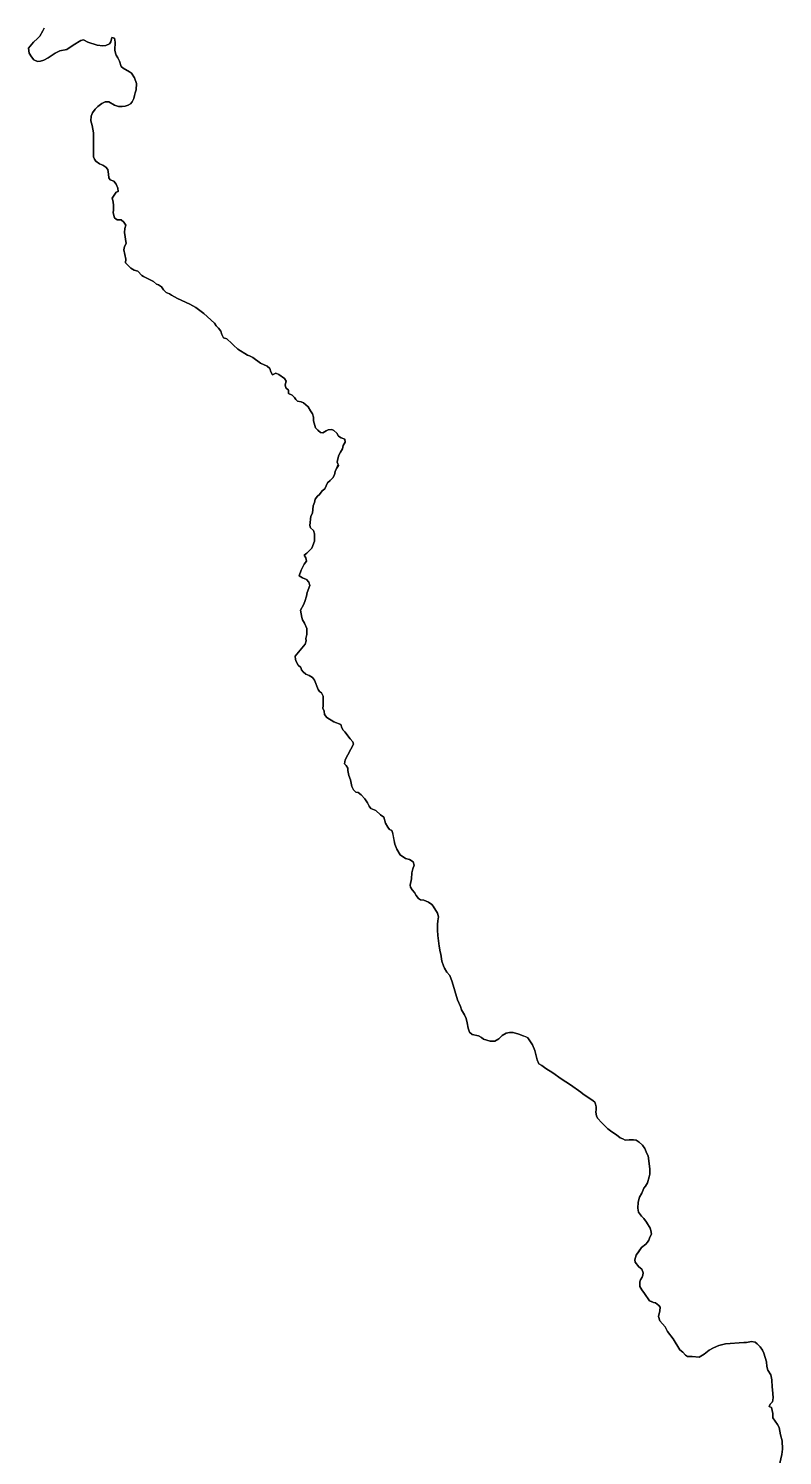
# Model space of a CAD drawing. Extents: x -74 to -34.8, y -33.8 to 5.3.
# Drawn here: x -53.546 to -52.497, y -0.732 to 1.256 of the extents above; entities that cross this region are included whole.
import ezdxf

# ---------------------------------------------------------------- set-up
doc = ezdxf.new("R2010")
doc.units = 0
doc.header["$LTSCALE"] = 2
doc.layers.add('UFEBRASIL', color=7, linetype='Continuous')

msp = doc.modelspace()

# ---------------------------------------------------------------- linework, layer by layer
at = {"layer": 'UFEBRASIL'}
for points in [[(-53.5247, 1.2566), (-53.5263, 1.2528), (-53.5306, 1.2453), (-53.5338, 1.2419), (-53.5393, 1.2368), (-53.5463, 1.2285), (-53.5453, 1.2215), (-53.5424, 1.2167), (-53.539, 1.2124), (-53.5339, 1.2102), (-53.5299, 1.2103), (-53.5252, 1.2117), (-53.5189, 1.215), (-53.5091, 1.2217), (-53.503, 1.2247), (-53.493, 1.2267), (-53.4844, 1.2329), (-53.4737, 1.2393), (-53.4699, 1.24), (-53.4637, 1.2368), (-53.4509, 1.2327), (-53.4429, 1.2319), (-53.4388, 1.2321), (-53.4337, 1.2345), (-53.432, 1.2375), (-53.4305, 1.2433), (-53.4265, 1.2427), (-53.4256, 1.2368), (-53.4261, 1.2259), (-53.4253, 1.2215), (-53.4242, 1.2188), (-53.4219, 1.2153), (-53.4197, 1.2106), (-53.4174, 1.2028), (-53.4147, 1.2006), (-53.4057, 1.1958), (-53.403, 1.1939), (-53.3987, 1.1872), (-53.3961, 1.1793), (-53.3968, 1.1704), (-53.398, 1.1665), (-53.3989, 1.1624), (-53.3999, 1.1584), (-53.4021, 1.154), (-53.4044, 1.1512), (-53.4075, 1.149), (-53.4121, 1.1476), (-53.4161, 1.1472), (-53.4213, 1.1474), (-53.4266, 1.1493), (-53.4347, 1.1537), (-53.4398, 1.1537), (-53.4444, 1.1513), (-53.4499, 1.1471), (-53.4534, 1.1436), (-53.4572, 1.1383), (-53.4592, 1.1337), (-53.4595, 1.1275), (-53.4577, 1.1206), (-53.4559, 1.1104), (-53.4558, 1.0774), (-53.4545, 1.0741), (-53.4527, 1.0712), (-53.4474, 1.0673), (-53.4428, 1.0658), (-53.4387, 1.0629), (-53.436, 1.0596), (-53.435, 1.0532), (-53.4347, 1.048), (-53.4326, 1.0451), (-53.4275, 1.0433), (-53.4246, 1.039), (-53.4223, 1.0337), (-53.4214, 1.0289), (-53.4242, 1.0279), (-53.4262, 1.0254), (-53.4299, 1.0198), (-53.4284, 1.0145), (-53.4281, 1.0095), (-53.4282, 1.0035), (-53.4285, 0.9993), (-53.4268, 0.9924), (-53.4228, 0.9894), (-53.4175, 0.9893), (-53.4136, 0.9862), (-53.4108, 0.982), (-53.4122, 0.9772), (-53.4128, 0.9717), (-53.4107, 0.9566), (-53.413, 0.9523), (-53.4137, 0.9474), (-53.411, 0.9345), (-53.4115, 0.9293), (-53.4038, 0.9223), (-53.3995, 0.9192), (-53.3944, 0.9177), (-53.3887, 0.9121), (-53.3862, 0.9105), (-53.3724, 0.9035), (-53.3682, 0.8998), (-53.3655, 0.8987), (-53.3614, 0.8961), (-53.3585, 0.8917), (-53.3549, 0.8883), (-53.3502, 0.8865), (-53.3476, 0.8847), (-53.3389, 0.88), (-53.322, 0.872), (-53.3136, 0.8672), (-53.3023, 0.859), (-53.2875, 0.8457), (-53.2853, 0.8417), (-53.2819, 0.8385), (-53.2787, 0.8343), (-53.2773, 0.8295), (-53.2748, 0.8249), (-53.2705, 0.8236), (-53.2632, 0.8172), (-53.2611, 0.8146), (-53.2551, 0.8092), (-53.2418, 0.8011), (-53.239, 0.8001), (-53.2343, 0.7976), (-53.2237, 0.7898), (-53.2144, 0.7857), (-53.2105, 0.7823), (-53.2093, 0.7776), (-53.207, 0.7733), (-53.2024, 0.7758), (-53.1982, 0.7742), (-53.1903, 0.7684), (-53.1876, 0.7645), (-53.1891, 0.7598), (-53.1885, 0.7552), (-53.1845, 0.7522), (-53.1846, 0.7475), (-53.1795, 0.7454), (-53.1762, 0.7417), (-53.1745, 0.7391), (-53.172, 0.737), (-53.1668, 0.7358), (-53.1639, 0.7345), (-53.1574, 0.7291), (-53.1541, 0.7233), (-53.1511, 0.7194), (-53.1498, 0.7145), (-53.1498, 0.7095), (-53.1469, 0.6998), (-53.1439, 0.6963), (-53.1399, 0.6931), (-53.1369, 0.6929), (-53.1321, 0.6957), (-53.1293, 0.6971), (-53.1241, 0.6974), (-53.1214, 0.696), (-53.1172, 0.6921), (-53.1152, 0.6881), (-53.1112, 0.6856), (-53.1063, 0.684), (-53.1057, 0.6795), (-53.1086, 0.6752), (-53.1093, 0.6703), (-53.1121, 0.6659), (-53.1144, 0.6616), (-53.1159, 0.6566), (-53.1167, 0.652), (-53.1152, 0.647), (-53.1177, 0.6429), (-53.1195, 0.6388), (-53.1205, 0.634), (-53.1227, 0.6301), (-53.1264, 0.6262), (-53.1303, 0.623), (-53.1341, 0.6147), (-53.1376, 0.6117), (-53.1416, 0.607), (-53.1441, 0.6045), (-53.1473, 0.6003), (-53.1485, 0.5956), (-53.1502, 0.591), (-53.1513, 0.5808), (-53.1535, 0.5765), (-53.1548, 0.5634), (-53.154, 0.5606), (-53.15, 0.5565), (-53.1482, 0.5521), (-53.1484, 0.5417), (-53.1521, 0.5319), (-53.159, 0.5253), (-53.1627, 0.5225), (-53.1603, 0.5184), (-53.1596, 0.5138), (-53.1626, 0.5096), (-53.1668, 0.5012), (-53.1698, 0.4937), (-53.1651, 0.4906), (-53.1595, 0.4882), (-53.1562, 0.4846), (-53.1551, 0.4802), (-53.1585, 0.4705), (-53.1595, 0.4653), (-53.162, 0.4576), (-53.1639, 0.4529), (-53.1677, 0.4457), (-53.166, 0.4354), (-53.1652, 0.4322), (-53.1624, 0.4276), (-53.1592, 0.4203), (-53.1591, 0.4119), (-53.1605, 0.4064), (-53.1599, 0.403), (-53.1612, 0.3985), (-53.1753, 0.3817), (-53.175, 0.3771), (-53.174, 0.3743), (-53.1711, 0.3692), (-53.1674, 0.3658), (-53.1664, 0.3626), (-53.1643, 0.36), (-53.1603, 0.3563), (-53.1558, 0.3546), (-53.1513, 0.3519), (-53.1485, 0.3484), (-53.1434, 0.335), (-53.1416, 0.3326), (-53.1388, 0.3305), (-53.1365, 0.326), (-53.1362, 0.3126), (-53.1366, 0.3092), (-53.1348, 0.3051), (-53.1344, 0.3002), (-53.1314, 0.2962), (-53.1216, 0.29), (-53.1119, 0.2865), (-53.1102, 0.2818), (-53.1084, 0.2783), (-53.1061, 0.2762), (-53.0986, 0.2663), (-53.0949, 0.2622), (-53.0941, 0.259), (-53.1059, 0.2373), (-53.1064, 0.2317), (-53.1044, 0.2295), (-53.1022, 0.2256), (-53.1021, 0.2223), (-53.1005, 0.2154), (-53.0985, 0.2092), (-53.0962, 0.2002), (-53.0943, 0.1953), (-53.0907, 0.1921), (-53.0877, 0.1919), (-53.0834, 0.1886), (-53.0785, 0.1829), (-53.0746, 0.1774), (-53.0724, 0.1725), (-53.0701, 0.1695), (-53.0632, 0.1667), (-53.0567, 0.1606), (-53.0521, 0.1573), (-53.0495, 0.149), (-53.0463, 0.1433), (-53.0441, 0.1403), (-53.0409, 0.1386), (-53.0396, 0.136), (-53.0387, 0.131), (-53.0365, 0.1198), (-53.034, 0.1129), (-53.0293, 0.1047), (-53.0217, 0.0999), (-53.016, 0.0985), (-53.0111, 0.095), (-53.0099, 0.0904), (-53.0117, 0.0853), (-53.013, 0.0799), (-53.0136, 0.0713), (-53.0151, 0.0628), (-53.015, 0.0597), (-53.0126, 0.0559), (-53.0094, 0.0526), (-53.0069, 0.0481), (-53.0037, 0.0439), (-53.0009, 0.0422), (-52.996, 0.0417), (-52.9895, 0.0388), (-52.9852, 0.0356), (-52.9834, 0.0334), (-52.9773, 0.0238), (-52.9759, 0.0185), (-52.9769, 0.0128), (-52.9774, 0.0079), (-52.977, 0.0029), (-52.9773, -0.0003), (-52.9768, -0.0076), (-52.9751, -0.0224), (-52.9735, -0.0304), (-52.9726, -0.0335), (-52.971, -0.0431), (-52.969, -0.0498), (-52.9676, -0.0529), (-52.964, -0.0587), (-52.96, -0.0632), (-52.9567, -0.072), (-52.9533, -0.0845), (-52.9492, -0.0971), (-52.9452, -0.1064), (-52.9437, -0.1111), (-52.9396, -0.1181), (-52.9373, -0.1232), (-52.9359, -0.1291), (-52.9346, -0.1368), (-52.9327, -0.1423), (-52.9288, -0.1456), (-52.9202, -0.1473), (-52.9159, -0.1496), (-52.9131, -0.1517), (-52.904, -0.1549), (-52.8976, -0.1545), (-52.8917, -0.1513), (-52.8871, -0.147), (-52.8818, -0.1437), (-52.8768, -0.1428), (-52.8717, -0.1427), (-52.8641, -0.1448), (-52.8579, -0.1474), (-52.8546, -0.1483), (-52.8515, -0.1502), (-52.8448, -0.1597), (-52.8416, -0.1678), (-52.8386, -0.1808), (-52.8361, -0.1861), (-52.8318, -0.1886), (-52.8265, -0.1927), (-52.8165, -0.1986), (-52.8052, -0.2071), (-52.792, -0.2155), (-52.7776, -0.2256), (-52.775, -0.2279), (-52.7604, -0.2376), (-52.7584, -0.2397), (-52.7573, -0.2424), (-52.7565, -0.2461), (-52.7564, -0.25), (-52.7568, -0.2534), (-52.756, -0.2588), (-52.7544, -0.2622), (-52.7486, -0.2684), (-52.7402, -0.2766), (-52.7346, -0.2808), (-52.728, -0.2851), (-52.7228, -0.2895), (-52.7194, -0.2909), (-52.7162, -0.2927), (-52.7105, -0.2921), (-52.7045, -0.2922), (-52.7009, -0.2928), (-52.6964, -0.2954), (-52.6918, -0.2997), (-52.6888, -0.3041), (-52.6859, -0.3114), (-52.6842, -0.3143), (-52.6817, -0.3326), (-52.6818, -0.34), (-52.6826, -0.3436), (-52.6851, -0.3522), (-52.6875, -0.3567), (-52.6899, -0.3597), (-52.6928, -0.3663), (-52.696, -0.372), (-52.698, -0.3791), (-52.6986, -0.3872), (-52.6973, -0.3929), (-52.6935, -0.3986), (-52.69, -0.4019), (-52.6862, -0.4067), (-52.6811, -0.4151), (-52.6801, -0.4183), (-52.6792, -0.4237), (-52.6816, -0.4279), (-52.683, -0.4317), (-52.6848, -0.4346), (-52.6872, -0.4377), (-52.6931, -0.4422), (-52.6981, -0.4493), (-52.7007, -0.4529), (-52.7027, -0.4592), (-52.7019, -0.4625), (-52.697, -0.4691), (-52.693, -0.4722), (-52.691, -0.4772), (-52.6914, -0.4805), (-52.6925, -0.4836), (-52.6947, -0.487), (-52.6958, -0.4901), (-52.6954, -0.4964), (-52.6926, -0.5012), (-52.6893, -0.506), (-52.6822, -0.5163), (-52.6767, -0.5186), (-52.6736, -0.5194), (-52.669, -0.5227), (-52.6673, -0.5251), (-52.6677, -0.5303), (-52.6698, -0.5382), (-52.6678, -0.5441), (-52.6603, -0.5527), (-52.6569, -0.5591), (-52.6492, -0.5693), (-52.64, -0.5849), (-52.6357, -0.588), (-52.6319, -0.5919), (-52.6292, -0.5938), (-52.6228, -0.5941), (-52.613, -0.5949), (-52.606, -0.5907), (-52.5989, -0.5851), (-52.593, -0.5817), (-52.5858, -0.5786), (-52.5763, -0.5764), (-52.551, -0.5747), (-52.5472, -0.5747), (-52.54, -0.5731), (-52.5352, -0.5741), (-52.5323, -0.5764), (-52.5281, -0.5803), (-52.525, -0.5853), (-52.5232, -0.5891), (-52.5193, -0.6015), (-52.519, -0.608), (-52.5175, -0.6131), (-52.5132, -0.6196), (-52.512, -0.6266), (-52.5116, -0.6365), (-52.5112, -0.6399), (-52.5101, -0.6514), (-52.511, -0.6569), (-52.5143, -0.6606), (-52.5158, -0.6636), (-52.5125, -0.6651), (-52.5107, -0.6733), (-52.5104, -0.6792), (-52.504, -0.6886), (-52.5017, -0.6928), (-52.4997, -0.703), (-52.4974, -0.7113), (-52.4972, -0.7229), (-52.4979, -0.7307), (-52.5018, -0.7468)], [(-52.5018, -0.7468), (-52.4979, -0.7307), (-52.4972, -0.7229), (-52.4974, -0.7113), (-52.4997, -0.703), (-52.5017, -0.6928), (-52.504, -0.6886), (-52.5104, -0.6792), (-52.5107, -0.6733), (-52.5125, -0.6651), (-52.5158, -0.6636), (-52.5143, -0.6606), (-52.511, -0.6569), (-52.5101, -0.6514), (-52.5112, -0.6399), (-52.5116, -0.6365), (-52.512, -0.6266), (-52.5132, -0.6196), (-52.5175, -0.6131), (-52.519, -0.608), (-52.5193, -0.6015), (-52.5232, -0.5891), (-52.525, -0.5853), (-52.5281, -0.5803), (-52.5323, -0.5764), (-52.5352, -0.5741), (-52.54, -0.5731), (-52.5472, -0.5747), (-52.551, -0.5747), (-52.5698, -0.576), (-52.5763, -0.5764), (-52.5858, -0.5786), (-52.593, -0.5817), (-52.5989, -0.5851), (-52.606, -0.5907), (-52.613, -0.5949), (-52.6228, -0.5941), (-52.6292, -0.5938), (-52.6319, -0.5919), (-52.6357, -0.588), (-52.64, -0.5849), (-52.6492, -0.5693), (-52.6569, -0.5591), (-52.6603, -0.5527), (-52.6678, -0.5441), (-52.6698, -0.5382), (-52.6677, -0.5303), (-52.6673, -0.5251), (-52.669, -0.5227), (-52.6736, -0.5194), (-52.6767, -0.5186), (-52.6792, -0.5175), (-52.6822, -0.5163), (-52.6893, -0.506), (-52.6926, -0.5012), (-52.6954, -0.4964), (-52.6958, -0.4901), (-52.6947, -0.487), (-52.6925, -0.4836), (-52.6914, -0.4805), (-52.691, -0.4772), (-52.693, -0.4722), (-52.697, -0.4691), (-52.7019, -0.4625), (-52.7027, -0.4592), (-52.7007, -0.4529), (-52.6931, -0.4422), (-52.6872, -0.4377), (-52.6848, -0.4346), (-52.683, -0.4317), (-52.6816, -0.4279), (-52.6792, -0.4237), (-52.6801, -0.4183), (-52.6811, -0.4151), (-52.6862, -0.4067), (-52.69, -0.4019), (-52.6935, -0.3986), (-52.6973, -0.3929), (-52.6986, -0.3872), (-52.698, -0.3791), (-52.696, -0.372), (-52.6928, -0.3663), (-52.6899, -0.3597), (-52.6875, -0.3567), (-52.6851, -0.3522), (-52.6826, -0.3436), (-52.6818, -0.34), (-52.6817, -0.3326), (-52.6842, -0.3143), (-52.6859, -0.3114), (-52.6888, -0.3041), (-52.6918, -0.2997), (-52.6964, -0.2954), (-52.7009, -0.2928), (-52.7045, -0.2922), (-52.7105, -0.2921), (-52.7162, -0.2927), (-52.7194, -0.2909), (-52.7228, -0.2895), (-52.728, -0.2851), (-52.7346, -0.2808), (-52.7402, -0.2766), (-52.7486, -0.2684), (-52.7544, -0.2622), (-52.756, -0.2588), (-52.7568, -0.2534), (-52.7564, -0.25), (-52.7565, -0.2461), (-52.7573, -0.2424), (-52.7584, -0.2397), (-52.7604, -0.2376), (-52.775, -0.2279), (-52.7776, -0.2256), (-52.792, -0.2155), (-52.8052, -0.2071), (-52.8165, -0.1986), (-52.8265, -0.1927), (-52.8318, -0.1886), (-52.8361, -0.1861), (-52.8386, -0.1808), (-52.8416, -0.1678), (-52.8448, -0.1597), (-52.8515, -0.1502), (-52.8556, -0.1481), (-52.8579, -0.1474), (-52.8641, -0.1448), (-52.8717, -0.1427), (-52.8768, -0.1428), (-52.8818, -0.1437), (-52.8871, -0.147), (-52.8917, -0.1513), (-52.8976, -0.1545), (-52.904, -0.1549), (-52.9131, -0.1517), (-52.9159, -0.1496), (-52.9202, -0.1473), (-52.9288, -0.1456), (-52.9327, -0.1423), (-52.9346, -0.1368), (-52.9359, -0.1291), (-52.9373, -0.1232), (-52.9396, -0.1181), (-52.9437, -0.1111), (-52.9452, -0.1064), (-52.9492, -0.0971), (-52.9533, -0.0845), (-52.9567, -0.072), (-52.96, -0.0632), (-52.964, -0.0587), (-52.9676, -0.0529), (-52.969, -0.0498), (-52.971, -0.0431), (-52.9726, -0.0335), (-52.9735, -0.0304), (-52.9751, -0.0224), (-52.9768, -0.0076), (-52.9773, -0.0003), (-52.977, 0.0029), (-52.9774, 0.0079), (-52.9769, 0.0128), (-52.9759, 0.0185), (-52.9773, 0.0238), (-52.9834, 0.0334), (-52.9852, 0.0356), (-52.9895, 0.0388), (-52.996, 0.0417), (-53.0009, 0.0422), (-53.0037, 0.0439), (-53.0069, 0.0481), (-53.0094, 0.0526), (-53.0126, 0.0559), (-53.015, 0.0597), (-53.0151, 0.0628), (-53.0136, 0.0713), (-53.013, 0.0799), (-53.0117, 0.0853), (-53.0099, 0.0904), (-53.0111, 0.095), (-53.016, 0.0985), (-53.0217, 0.0999), (-53.0293, 0.1047), (-53.034, 0.1129), (-53.0365, 0.1198), (-53.0388, 0.1327), (-53.0396, 0.136), (-53.0409, 0.1386), (-53.0441, 0.1403), (-53.0463, 0.1433), (-53.0495, 0.149), (-53.0521, 0.1573), (-53.0567, 0.1606), (-53.0632, 0.1667), (-53.0701, 0.1695), (-53.0724, 0.1725), (-53.0746, 0.1774), (-53.0785, 0.1829), (-53.0834, 0.1886), (-53.0877, 0.1919), (-53.0907, 0.1921), (-53.0943, 0.1953), (-53.0962, 0.2002), (-53.0985, 0.2092), (-53.1005, 0.2154), (-53.1021, 0.2223), (-53.1022, 0.2256), (-53.1044, 0.2295), (-53.1064, 0.2317), (-53.1059, 0.2373), (-53.0941, 0.259), (-53.0949, 0.2622), (-53.0986, 0.2663), (-53.1061, 0.2762), (-53.1084, 0.2783), (-53.1102, 0.2818), (-53.1119, 0.2865), (-53.1216, 0.29), (-53.1314, 0.2962), (-53.1344, 0.3002), (-53.1348, 0.3051), (-53.1366, 0.3092), (-53.1362, 0.3126), (-53.1365, 0.326), (-53.1388, 0.3305), (-53.1416, 0.3326), (-53.1434, 0.335), (-53.1485, 0.3484), (-53.1513, 0.3519), (-53.1558, 0.3546), (-53.1603, 0.3563), (-53.1643, 0.36), (-53.1664, 0.3626), (-53.1674, 0.3658), (-53.1711, 0.3692), (-53.174, 0.3743), (-53.175, 0.3771), (-53.1753, 0.3817), (-53.1612, 0.3985), (-53.1599, 0.403), (-53.1605, 0.4064), (-53.1591, 0.4119), (-53.1592, 0.4203), (-53.1624, 0.4276), (-53.1652, 0.4322), (-53.166, 0.4354), (-53.1677, 0.4457), (-53.1639, 0.4529), (-53.162, 0.4576), (-53.1595, 0.4653), (-53.1585, 0.4705), (-53.1551, 0.4802), (-53.1562, 0.4846), (-53.1595, 0.4882), (-53.1651, 0.4906), (-53.1698, 0.4937), (-53.1668, 0.5012), (-53.1626, 0.5096), (-53.1596, 0.5138), (-53.1603, 0.5184), (-53.1627, 0.5225), (-53.159, 0.5253), (-53.1521, 0.5319), (-53.1484, 0.5417), (-53.1482, 0.5521), (-53.15, 0.5565), (-53.154, 0.5606), (-53.1548, 0.5634), (-53.1535, 0.5765), (-53.1513, 0.5808), (-53.1502, 0.591), (-53.1485, 0.5956), (-53.1473, 0.6003), (-53.1441, 0.6045), (-53.1416, 0.607), (-53.1376, 0.6117), (-53.1341, 0.6147), (-53.1303, 0.623), (-53.1264, 0.6262), (-53.1227, 0.6301), (-53.1205, 0.634), (-53.1195, 0.6388), (-53.1177, 0.6429), (-53.1156, 0.6484), (-53.1167, 0.652), (-53.1159, 0.6566), (-53.1144, 0.6616), (-53.1121, 0.6659), (-53.1093, 0.6703), (-53.1086, 0.6752), (-53.1057, 0.6795), (-53.1063, 0.684), (-53.1112, 0.6856), (-53.1152, 0.6881), (-53.1172, 0.6921), (-53.1214, 0.696), (-53.1241, 0.6974), (-53.1293, 0.6971), (-53.1321, 0.6957), (-53.1369, 0.6929), (-53.1399, 0.6931), (-53.1439, 0.6963), (-53.1469, 0.6998), (-53.1498, 0.7095), (-53.1498, 0.7145), (-53.1511, 0.7194), (-53.1541, 0.7233), (-53.1574, 0.7291), (-53.1639, 0.7345), (-53.1668, 0.7358), (-53.172, 0.737), (-53.1745, 0.7391), (-53.1762, 0.7417), (-53.1795, 0.7454), (-53.1846, 0.7475), (-53.1845, 0.7522), (-53.1885, 0.7552), (-53.1891, 0.7598), (-53.1876, 0.7645), (-53.1903, 0.7684), (-53.1982, 0.7742), (-53.2024, 0.7758), (-53.207, 0.7733), (-53.2093, 0.7776), (-53.2105, 0.7823), (-53.2144, 0.7857), (-53.2237, 0.7898), (-53.2343, 0.7976), (-53.239, 0.8001), (-53.2418, 0.8011), (-53.2551, 0.8092), (-53.2611, 0.8146), (-53.2632, 0.8172), (-53.2705, 0.8236), (-53.2748, 0.8249), (-53.2773, 0.8295), (-53.2787, 0.8343), (-53.2819, 0.8385), (-53.2853, 0.8417), (-53.2875, 0.8457), (-53.3023, 0.859), (-53.3136, 0.8672), (-53.322, 0.872), (-53.3389, 0.88), (-53.3476, 0.8847), (-53.3502, 0.8865), (-53.3549, 0.8883), (-53.3585, 0.8917), (-53.3614, 0.8961), (-53.3655, 0.8987), (-53.3682, 0.8998), (-53.3724, 0.9035), (-53.3862, 0.9105), (-53.3887, 0.9121), (-53.3944, 0.9177), (-53.3995, 0.9192), (-53.4038, 0.9223), (-53.4115, 0.9293), (-53.411, 0.9345), (-53.4137, 0.9474), (-53.413, 0.9523), (-53.4107, 0.9566), (-53.4128, 0.9717), (-53.4122, 0.9772), (-53.4108, 0.982), (-53.4136, 0.9862), (-53.4175, 0.9893), (-53.4228, 0.9894), (-53.4268, 0.9924), (-53.4285, 0.9993), (-53.4282, 1.0035), (-53.4281, 1.0095), (-53.4284, 1.0145), (-53.4299, 1.0198), (-53.4262, 1.0254), (-53.4242, 1.0279), (-53.4214, 1.0289), (-53.4223, 1.0337), (-53.4246, 1.039), (-53.4275, 1.0433), (-53.4326, 1.0451), (-53.4347, 1.048), (-53.435, 1.0532), (-53.436, 1.0596), (-53.4387, 1.0629), (-53.4428, 1.0658), (-53.4474, 1.0673), (-53.4527, 1.0712), (-53.4545, 1.0741), (-53.4558, 1.0774), (-53.4559, 1.1104), (-53.4577, 1.1206), (-53.4595, 1.1275), (-53.4592, 1.1337), (-53.4572, 1.1383), (-53.4534, 1.1436), (-53.4499, 1.1471), (-53.4444, 1.1513), (-53.4398, 1.1537), (-53.4347, 1.1537), (-53.4266, 1.1493), (-53.4213, 1.1474), (-53.4161, 1.1472), (-53.4121, 1.1476), (-53.4075, 1.149), (-53.4044, 1.1512), (-53.4021, 1.154), (-53.3999, 1.1584), (-53.3989, 1.1624), (-53.398, 1.1665), (-53.3968, 1.1704), (-53.3961, 1.1793), (-53.3987, 1.1872), (-53.403, 1.1939), (-53.4057, 1.1958), (-53.4147, 1.2006), (-53.4174, 1.2028), (-53.4197, 1.2106), (-53.4219, 1.2153), (-53.4242, 1.2188), (-53.4253, 1.2215), (-53.4261, 1.2259), (-53.4256, 1.2368), (-53.4265, 1.2427), (-53.4305, 1.2433), (-53.432, 1.2375), (-53.4337, 1.2345), (-53.4388, 1.2321), (-53.4429, 1.2319), (-53.4509, 1.2327), (-53.4637, 1.2368), (-53.4699, 1.24), (-53.4737, 1.2393), (-53.4844, 1.2329), (-53.493, 1.2267), (-53.503, 1.2247), (-53.5091, 1.2217), (-53.5189, 1.215), (-53.5252, 1.2117), (-53.5299, 1.2103), (-53.5339, 1.2102), (-53.539, 1.2124), (-53.5424, 1.2167), (-53.5453, 1.2215), (-53.5463, 1.2285), (-53.5393, 1.2368), (-53.5338, 1.2419), (-53.5306, 1.2453), (-53.5263, 1.2528), (-53.5247, 1.2566)]]:
    msp.add_lwpolyline(points, dxfattribs=at)

doc.saveas('drawing.dxf')
